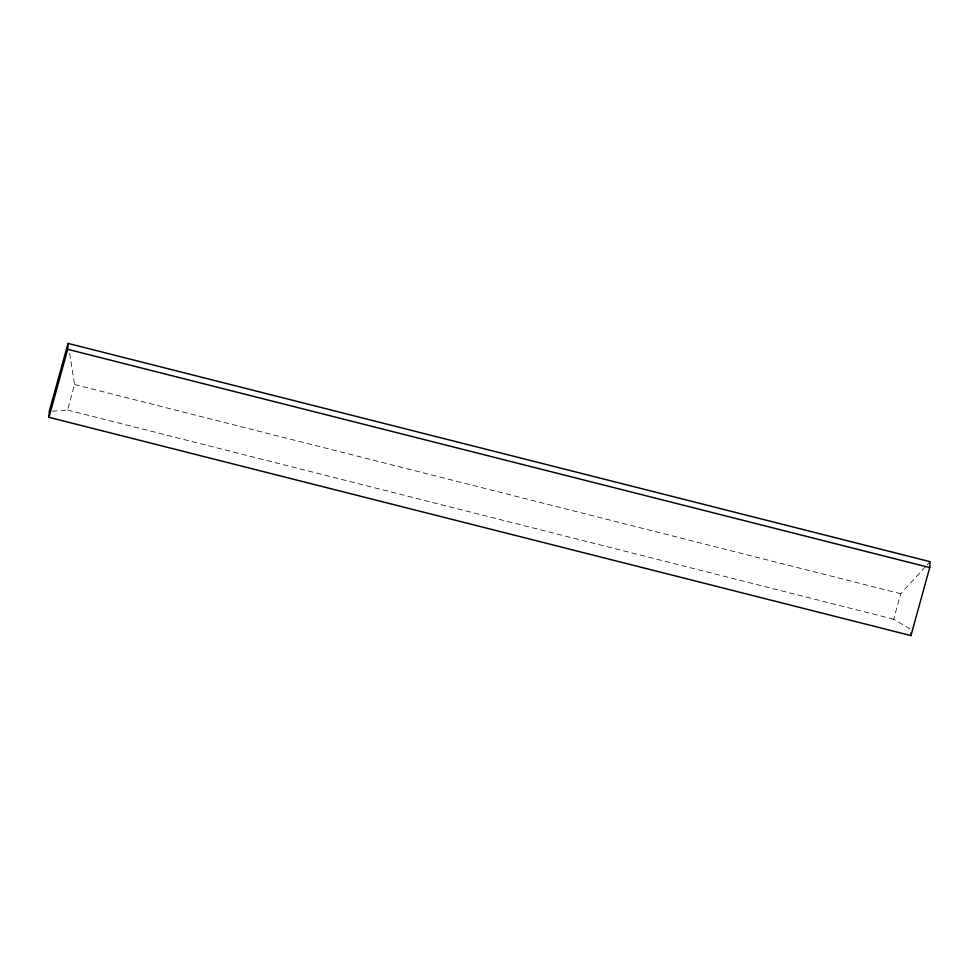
<?xml version="1.0" encoding="UTF-8"?>
<svg xmlns="http://www.w3.org/2000/svg" width="979" height="979" viewBox="0 0 979 979"><rect width="100%" height="100%" fill="white"/><g stroke="black" fill="none" stroke-linecap="round" stroke-linejoin="round"><path stroke-width="0.73" stroke-dasharray="4.89 3.67" d="M52.328 411.18L67.575 410.042L74.6 384.539L69.448 352.22M910.029 628.934L893.668 619.217L900.704 593.715L925.999 566.095M927.015 564.993L930.05 561.677M74.6 384.539L900.704 593.715M67.575 410.042L893.668 619.217"/><path stroke-width="1.47" d="M48.95 417.323L49.28 411.413L68.04 343.409L930.05 561.677L929.72 567.587L910.959 635.591L48.95 417.323L67.71 349.319L68.04 343.409M910.959 635.591L911.131 632.63M67.71 349.319L929.72 567.587"/></g></svg>
